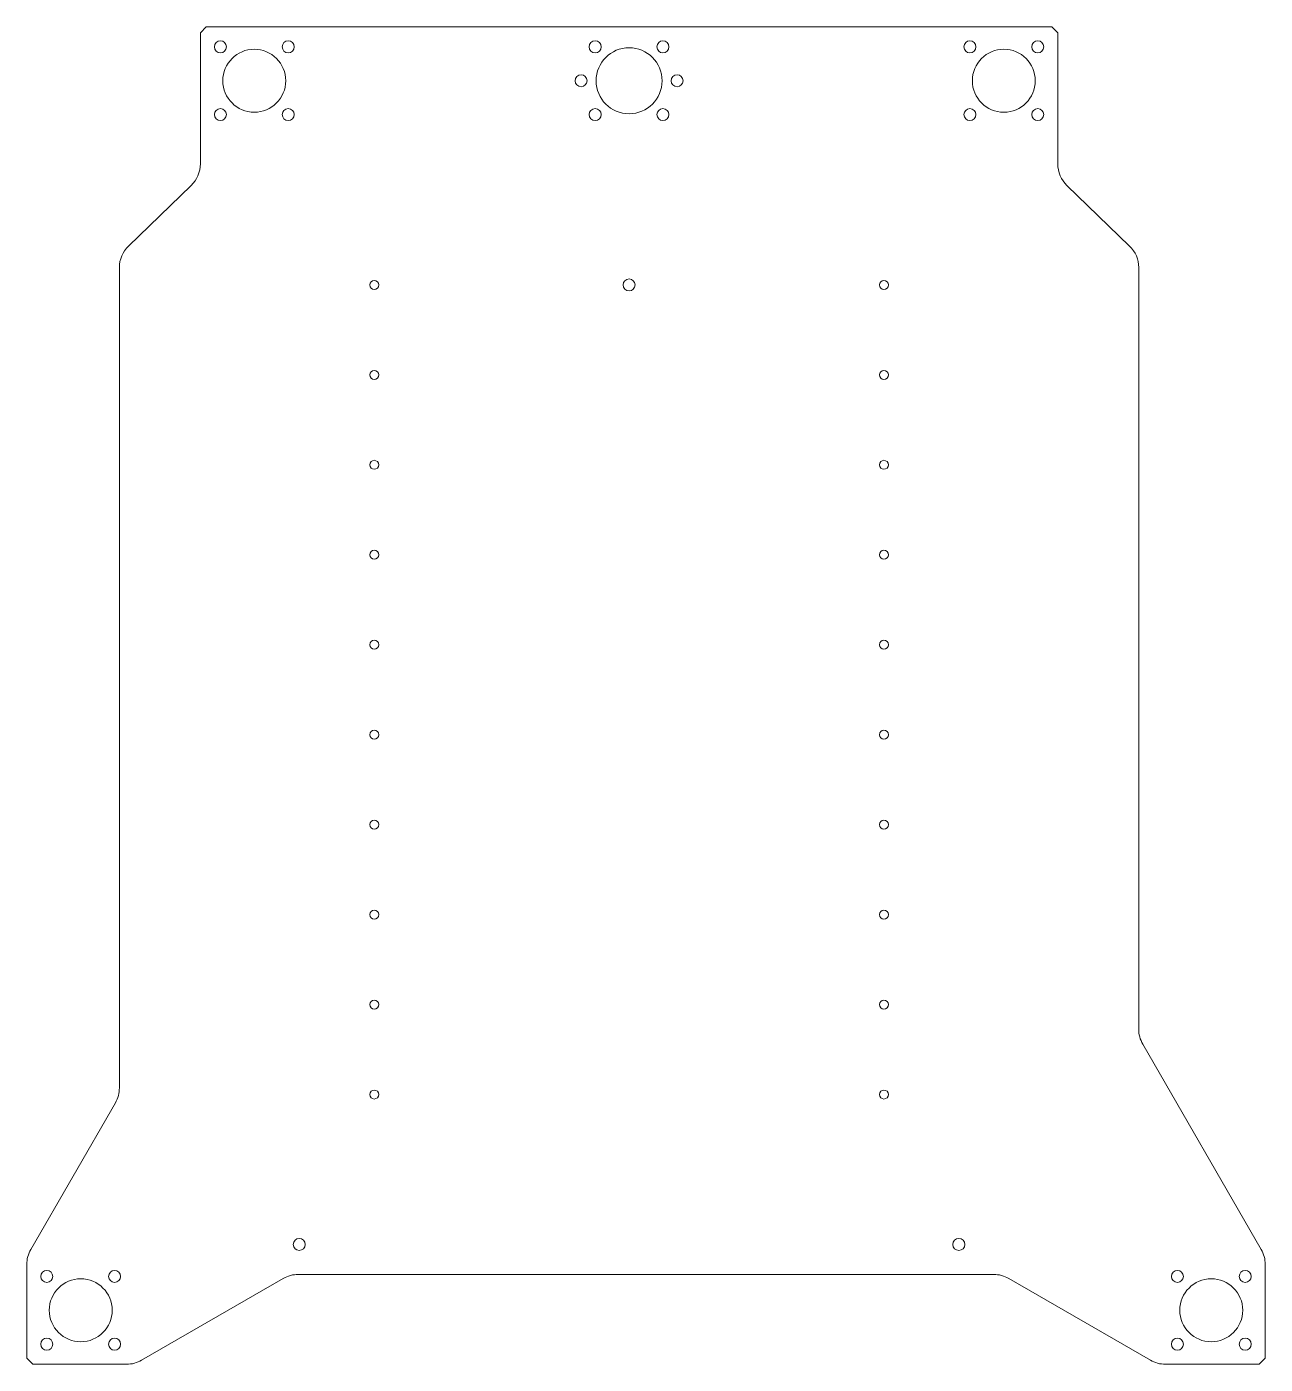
# Model space of a CAD drawing. Header units: millimetres. Extents: x -201 to 212, y -200 to 246.
import ezdxf

# ---------------------------------------------------------------- set-up
doc = ezdxf.new("R2010")
doc.units = ezdxf.units.MM

msp = doc.modelspace()

# ---------------------------------------------------------------- linework, layer by layer
at = {"color": 7, "linetype": 'Continuous', "lineweight": 15}
for p, q in [((-141, 246.1), (-143, 244.1)), ((141, 246.1), (-141, 246.1)), ((143, 244.1), (141, 246.1)), ((-143, 244.1), (-143, 200.34)), ((143, 244.1), (143, 200.34)), ((-146.05, 193.15), (-166.95, 172.95)), ((146.05, 193.15), (166.95, 172.95)), ((-170, 165.76), (-170, -107.76)), ((170, 165.76), (170, -88.19)), ((210.86, -161.64), (171.34, -93.19)), ((-171.34, -112.76), (-199.56, -161.64)), ((-200.9, -166.64), (-200.9, -197.96)), ((212.2, -197.96), (212.2, -166.64)), ((-162.58, -198.62), (-115.33, -171.34)), ((-110.33, -170), (121.63, -170)), ((126.63, -171.34), (173.88, -198.62)), ((-200.9, -197.96), (-198.9, -199.96)), ((-198.9, -199.96), (-167.58, -199.96)), ((178.88, -199.96), (210.2, -199.96)), ((210.2, -199.96), (212.2, -197.96))]:
    msp.add_line(p, q, dxfattribs=at)
for centre, radius in [((-136.31, 239.41), 2), ((-113.69, 239.41), 2), ((-11.31, 239.41), 2), ((11.31, 239.41), 2), ((113.69, 239.41), 2), ((136.31, 239.41), 2), ((-125, 228.1), 10.5), ((0, 228.1), 11), ((125, 228.1), 10.5), ((-16, 228.1), 2), ((16, 228.1), 2), ((-136.31, 216.79), 2), ((-113.69, 216.79), 2), ((-11.31, 216.79), 2), ((11.31, 216.79), 2), ((113.69, 216.79), 2), ((136.31, 216.79), 2), ((-85, 160), 1.5), ((0, 160), 2), ((85, 160), 1.5), ((-85, 130), 1.5), ((85, 130), 1.5), ((-85, 100), 1.5), ((85, 100), 1.5), ((-85, 70), 1.5), ((85, 70), 1.5), ((-85, 40), 1.5), ((85, 40), 1.5), ((-85, 10), 1.5), ((85, 10), 1.5), ((-85, -20), 1.5), ((85, -20), 1.5), ((-85, -50), 1.5), ((85, -50), 1.5), ((-85, -80), 1.5), ((85, -80), 1.5), ((-85, -110), 1.5), ((85, -110), 1.5), ((-110, -160), 2), ((110, -160), 2), ((-194.21, -170.65), 2), ((-171.59, -170.65), 2), ((182.89, -170.65), 2), ((205.51, -170.65), 2), ((-182.9, -181.96), 10.5), ((194.2, -181.96), 10.5), ((-194.21, -193.27), 2), ((-171.59, -193.27), 2), ((182.89, -193.27), 2), ((205.51, -193.27), 2)]:
    msp.add_circle(centre, radius, dxfattribs=at)
for centre, start, end in [((-153, 200.34), 314.029, 0), ((153, 200.34), 180, 225.971), ((-160, 165.76), 134.029, 180), ((160, 165.76), 0, 45.971), ((180, -88.19), 180, 210), ((-180, -107.76), 330, 0), ((-190.9, -166.64), 150, 180), ((202.2, -166.64), 0, 30), ((-110.33, -180), 90, 120), ((121.63, -180), 60, 90), ((-167.58, -189.96), 270, 300), ((178.88, -189.96), 240, 270)]:
    msp.add_arc(centre, 10, start, end, dxfattribs=at)

doc.saveas('drawing.dxf')
